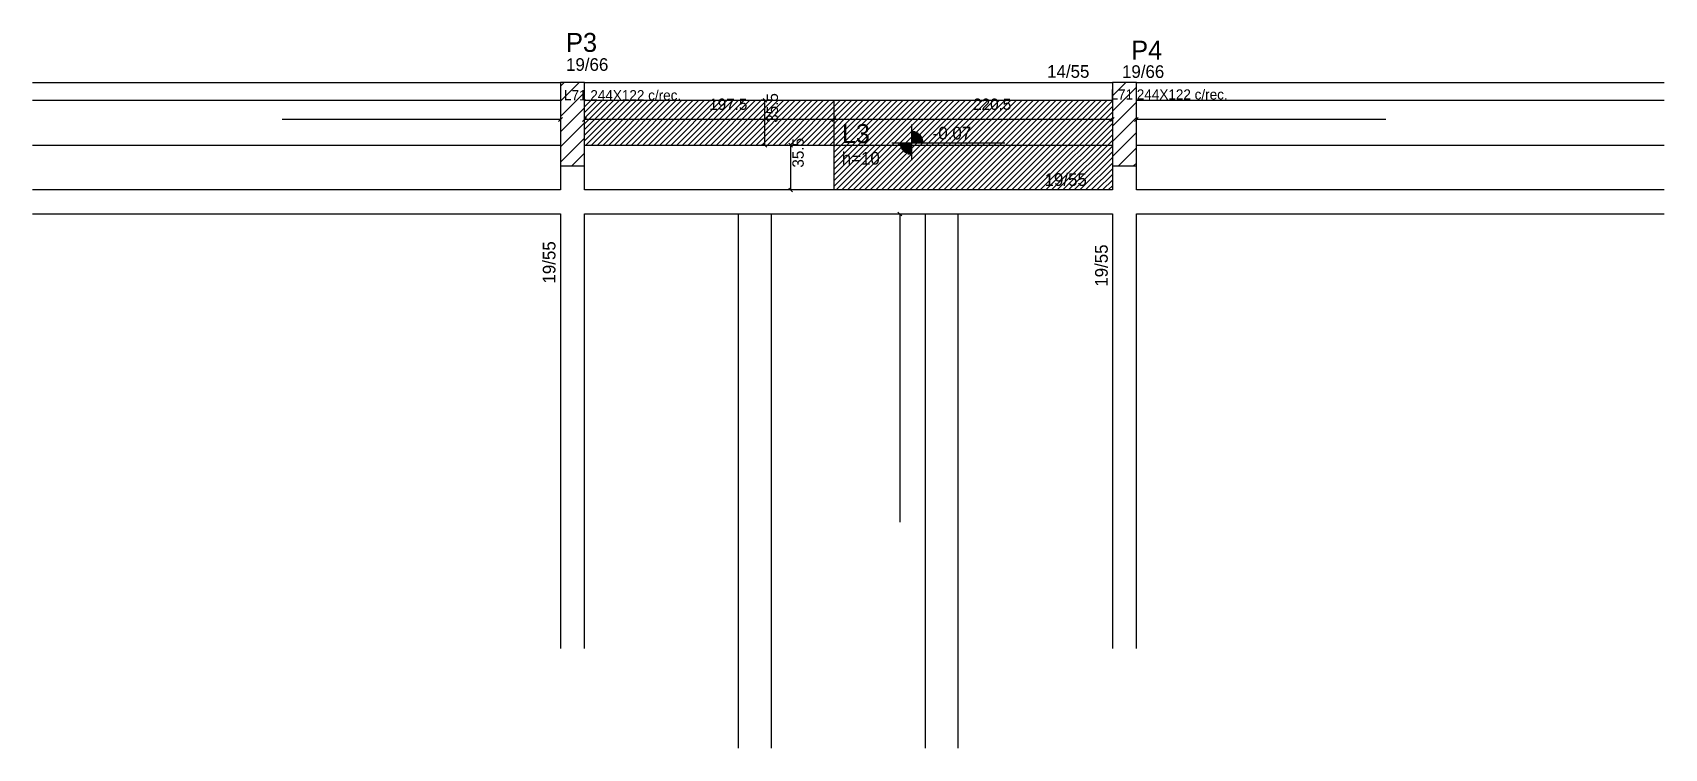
# Model space of a CAD drawing. Header units: metres. Extents: x 4072 to 5364, y 2299 to 2866.
import ezdxf

# ---------------------------------------------------------------- set-up
doc = ezdxf.new("R2010")
doc.units = ezdxf.units.M
for name, color, linetype in [('3', 7, 'Continuous'), ('4', 7, 'Continuous'), ('7', 7, 'Continuous'), ('AUX00', 7, 'Continuous'), ('Painéis', 7, 'Continuous'), ('REAPROVEITAMENTO', 7, 'Continuous')]:
    doc.layers.add(name, color=color, linetype=linetype)

msp = doc.modelspace()

# ---------------------------------------------------------------- hatches: boundary and pattern name
at = {"layer": 'REAPROVEITAMENTO'}
h = msp.add_hatch(dxfattribs=at)
h.set_pattern_fill('ANSI31')
h.paths.add_polyline_path([(4706, 2776.5), (4706, 2741), (4926.5, 2741), (4926.5, 2812), (4508.5, 2812), (4508.5, 2776.5), (4706, 2776.5)])

# ---------------------------------------------------------------- linework, layer by layer
at = {"layer": '3', "color": 3, "lineweight": 25}
for p, q in [((4071.5, 2826), (4489.5, 2826)), ((4489.5, 2811.2), (4504.3, 2826)), ((4489.5, 2823.2), (4492.3, 2826)), ((4489.5, 2799.2), (4508.5, 2818.2)), ((4508.5, 2826), (4926.5, 2826)), ((4926.5, 2815.4), (4937.1, 2826)), ((4926.5, 2803.4), (4945.5, 2822.4)), ((4945.5, 2826), (5363.5, 2826)), ((4071.5, 2812), (4489.5, 2812)), ((4489.5, 2787.1), (4508.5, 2806.1)), ((4508.5, 2812), (4926.5, 2812)), ((4926.5, 2791.4), (4945.5, 2810.4)), ((4945.5, 2812), (5363.5, 2812)), ((4489.5, 2775.1), (4508.5, 2794.1)), ((4767.4, 2792.8), (4767.4, 2764.6)), ((4926.5, 2779.4), (4945.5, 2798.4)), ((4489.5, 2763.1), (4508.5, 2782.1)), ((4751.8, 2778.4), (4841.4, 2778.4)), ((4758.1, 2778.4), (4776.8, 2778.4)), ((4767.4, 2787.7), (4767.4, 2769)), ((4767.4, 2787.3), (4770.3, 2787.3)), ((4767.4, 2786.7), (4771.8, 2786.7)), ((4767.4, 2786.1), (4772.7, 2786.1)), ((4767.4, 2785.5), (4773.5, 2785.5)), ((4767.4, 2784.9), (4774.2, 2784.9)), ((4767.4, 2784.3), (4774.7, 2784.3)), ((4767.4, 2783.7), (4775.1, 2783.7)), ((4767.4, 2783.1), (4775.5, 2783.1)), ((4767.4, 2782.5), (4775.8, 2782.5)), ((4767.4, 2781.9), (4776.1, 2781.9)), ((4767.4, 2781.3), (4776.3, 2781.3)), ((4767.4, 2780.7), (4776.5, 2780.7)), ((4767.4, 2780.1), (4776.6, 2780.1)), ((4767.4, 2779.5), (4776.7, 2779.5)), ((4767.4, 2778.9), (4776.8, 2778.9)), ((4926.5, 2767.4), (4945.5, 2786.4)), ((4498.4, 2760), (4508.5, 2770.1)), ((4767.4, 2777.8), (4758.1, 2777.8)), ((4767.4, 2777.2), (4758.1, 2777.2)), ((4767.4, 2776.6), (4758.2, 2776.6)), ((4767.4, 2776), (4758.4, 2776)), ((4767.4, 2775.4), (4758.6, 2775.4)), ((4767.4, 2774.8), (4758.8, 2774.8)), ((4767.4, 2774.2), (4759, 2774.2)), ((4767.4, 2773.6), (4759.4, 2773.6)), ((4767.4, 2773), (4759.7, 2773)), ((4767.4, 2772.4), (4760.2, 2772.4)), ((4767.4, 2771.8), (4760.7, 2771.8)), ((4767.4, 2771.2), (4761.4, 2771.2)), ((4767.4, 2770.6), (4762.1, 2770.6)), ((4767.4, 2770), (4763.1, 2770)), ((4767.4, 2769.4), (4764.6, 2769.4)), ((4931.2, 2760), (4945.5, 2774.3)), ((4943.2, 2760), (4945.5, 2762.3))]:
    msp.add_line(p, q, dxfattribs=at)
for points in [[(4489.5, 2760), (4489.5, 2741)], [(4508.5, 2741), (4508.5, 2760)], [(4926.5, 2760), (4926.5, 2741)], [(4945.5, 2741), (4945.5, 2760)], [(4489.5, 2741), (4071.5, 2741)], [(4926.5, 2741), (4508.5, 2741)], [(5363.5, 2741), (4945.5, 2741)], [(4071.5, 2722), (4489.5, 2722)], [(4489.5, 2722), (4489.5, 2378)], [(4508.5, 2722), (4926.5, 2722)], [(4508.5, 2378), (4508.5, 2722)], [(4926.5, 2722), (4926.5, 2378)], [(4945.5, 2722), (5363.5, 2722)], [(4945.5, 2378), (4945.5, 2722)]]:
    msp.add_lwpolyline(points, dxfattribs=at)
at = {"layer": '7', "color": 7, "lineweight": 25}
for points in [[(4489.5, 2760), (4508.5, 2760), (4508.5, 2826), (4489.5, 2826), (4489.5, 2760)], [(4926.5, 2760), (4945.5, 2760), (4945.5, 2826), (4926.5, 2826), (4926.5, 2760)]]:
    msp.add_lwpolyline(points, dxfattribs=at)
at = {"layer": 'Painéis', "color": 4, "lineweight": 25}
for p, q in [((4650.3, 2812), (4648.4, 2812)), ((4651.4, 2776.5), (4651.4, 2812)), ((4489.5, 2796.8), (4269, 2796.8)), ((4706, 2796.8), (4508.5, 2796.8)), ((4926.5, 2796.8), (4706, 2796.8)), ((5143, 2796.8), (4945.5, 2796.8)), ((4650.3, 2776.5), (4648.4, 2776.5)), ((4669.5, 2776.5), (4668.8, 2776.5)), ((4671.8, 2741), (4671.8, 2776.5)), ((4669.5, 2741), (4668.8, 2741)), ((4758.2, 2722), (4758.2, 2478))]:
    msp.add_line(p, q, dxfattribs=at)
at = {"layer": 'Painéis', "color": 0, "lineweight": 25}
for p, q in [((4652.9, 2810.5), (4649.9, 2813.5)), ((4488, 2795.3), (4491, 2798.3)), ((4510, 2798.3), (4507, 2795.3)), ((4707.5, 2798.3), (4704.5, 2795.3)), ((4704.5, 2795.3), (4707.5, 2798.3)), ((4925, 2795.3), (4928, 2798.3)), ((4947, 2798.3), (4944, 2795.3)), ((4649.9, 2778), (4652.9, 2775)), ((4673.3, 2775), (4670.3, 2778)), ((4670.3, 2742.5), (4673.3, 2739.5)), ((4759.7, 2720.5), (4756.7, 2723.5))]:
    msp.add_line(p, q, dxfattribs=at)
at = {"layer": 'Painéis', "color": 200, "lineweight": 25}
for p, q in [((4706, 2812), (4706, 2741)), ((4071.5, 2776.5), (4489.5, 2776.5)), ((4508.5, 2776.5), (4926.5, 2776.5)), ((4945.5, 2776.5), (5363.5, 2776.5)), ((4630.5, 2299), (4630.5, 2722)), ((4656.5, 2299), (4656.5, 2722)), ((4778.5, 2299), (4778.5, 2722)), ((4804.5, 2299), (4804.5, 2722))]:
    msp.add_line(p, q, dxfattribs=at)

# ---------------------------------------------------------------- texts
at = {"layer": '3', "color": 3, "lineweight": 25}
for s, p in [('19/66', (4493.9, 2835.3)), ('14/55', (4874.8, 2829.8)), ('19/66', (4934.1, 2829.7)), ('-0.07', (4784.2, 2781)), ('h=10', (4712.2, 2761.1)), ('19/55', (4872.8, 2744.2))]:
    msp.add_text(s, height=10, dxfattribs=at).set_placement(p)
for p in [(4485.5, 2666.9), (4922.8, 2664.4)]:
    msp.add_text('19/55', height=10, rotation=90, dxfattribs=at).set_placement(p)
at = {"layer": '4', "color": 4, "lineweight": 25}
for s, p in [('P3', (4493.9, 2850.3)), ('P4', (4941.4, 2844.2)), ('L3', (4712.2, 2778.1))]:
    msp.add_text(s, height=15, dxfattribs=at).set_placement(p)
at = {"layer": 'AUX00', "color": 7, "lineweight": 25}
for p in [(4492.3, 2812), (4925, 2812.6)]:
    msp.add_text('L71^J244X122^Jc/rec.', height=8, dxfattribs=at).set_placement(p)
at = {"layer": 'Painéis', "color": 240, "lineweight": 25}
for p in [(4661.7, 2794.2), (4682.1, 2758.7)]:
    msp.add_text('35.5', height=9, rotation=90, dxfattribs=at).set_placement(p)
for s, p in [('197.5', (4607.3, 2804.4)), ('220.5', (4816.3, 2804.4))]:
    msp.add_text(s, height=9, dxfattribs=at).set_placement(p)

doc.saveas('drawing.dxf')
